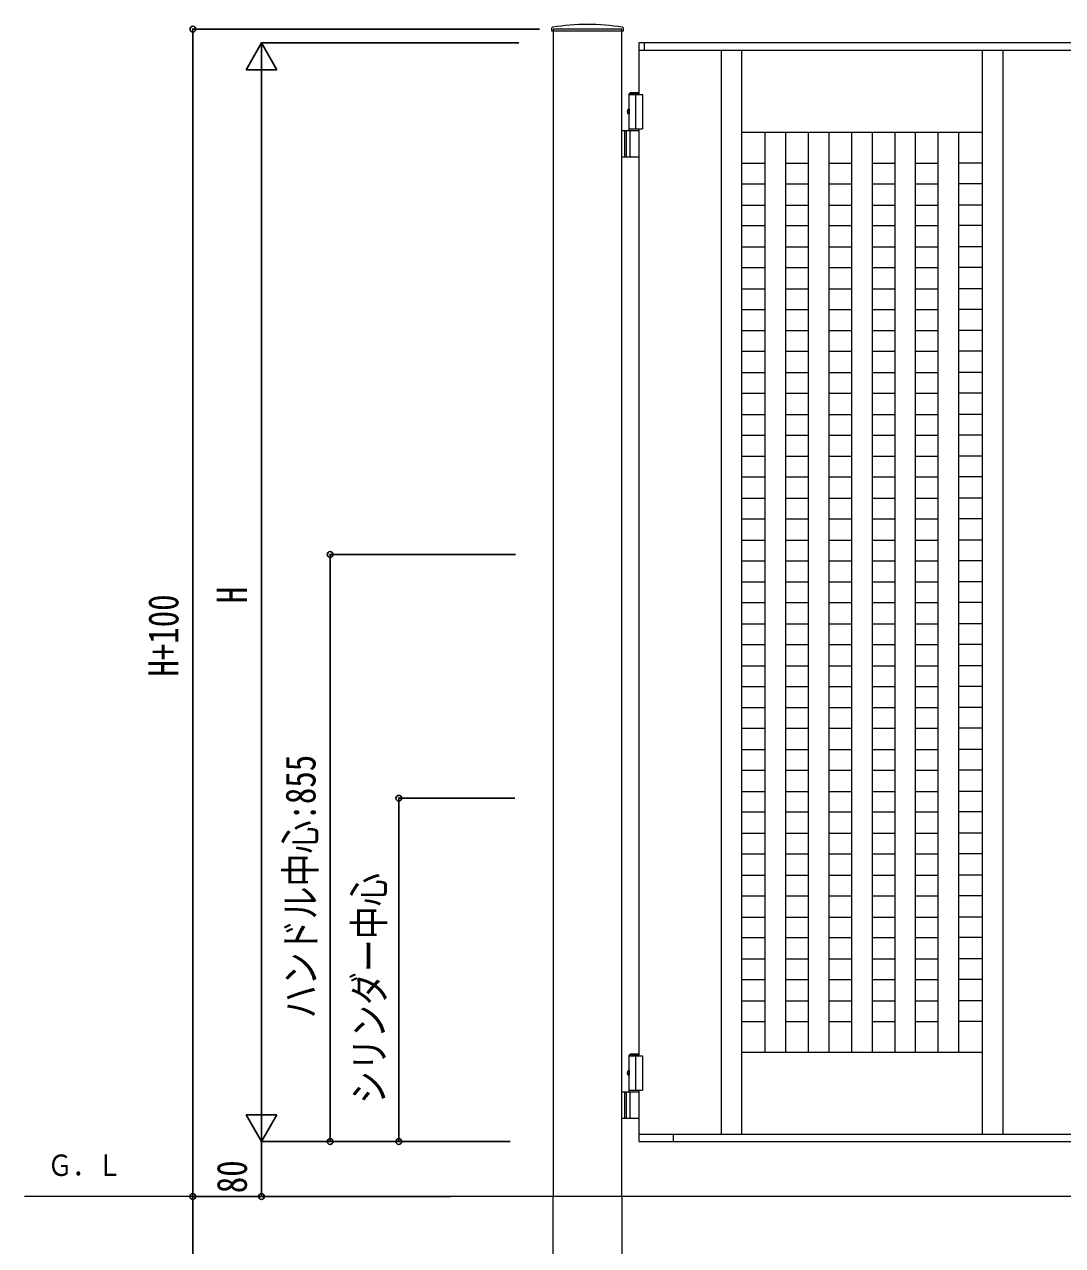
# Model space of a CAD drawing. Units: millimetres, scale not verified. Extents: x -4205 to 4205, y -2970 to 2970.
# Drawn here: x -1703 to -191, y -299 to 1479 of the extents above; entities that cross this region are included whole.
import ezdxf
from ezdxf.enums import TextEntityAlignment as Align

# ---------------------------------------------------------------- set-up
doc = ezdxf.new("R2010")
doc.units = ezdxf.units.MM
doc.header["$LTSCALE"] = 10
doc.layers.add('0-2_USER1', color=3, linetype='Continuous')
doc.layers.add('0-5_YKK_D', color=6, linetype='Continuous')
doc.layers.add('0-4_YKK_A1', color=4, linetype='Continuous', lineweight=18)
doc.styles.add('ＭＳ ゴシック', font='')
doc.styles.get('ＭＳ ゴシック').set_extended_font_data('MS Gothic')

msp = doc.modelspace()

# ---------------------------------------------------------------- linework, layer by layer
at = {"layer": '0-4_YKK_A1'}
for p, q in [((-935.13, 1469.33), (-934.87, 1474.3)), ((-934.13, 1469.33), (-935.13, 1469.33)), ((-831.83, 1469.33), (-934.13, 1469.33)), ((-832.98, 1472.33), (-932.98, 1472.33)), ((-932.98, 1472.33), (-932.98, 1469.33)), ((-932.98, 1469.33), (-932.98, -227.67)), ((-832.98, 1469.33), (-832.98, 1472.33)), ((-832.98, -227.67), (-832.98, 1469.33)), ((-807.98, 1452.33), (-807.98, 1377.32)), ((-7.98, 1452.33), (-807.98, 1452.33)), ((-7.98, 1441.33), (-807.98, 1441.33)), ((-800.68, 1452.33), (-800.68, 1441.33)), ((-687.98, -136.67), (-687.98, 1441.33)), ((-657.98, -136.67), (-657.98, 1441.33)), ((-307.98, 1441.33), (-307.98, -136.67)), ((-277.98, 1441.33), (-277.98, -136.67)), ((-820.48, 1380.33), (-822.48, 1378.33)), ((-822.48, 1324.33), (-822.48, 1378.33)), ((-822.48, 1378.33), (-807.98, 1378.33)), ((-820.48, 1380.33), (-807.98, 1380.33)), ((-812.98, 1377.33), (-812.98, 1327.33)), ((-822.48, 1355.83), (-823.89, 1355.45)), ((-807.98, 1324.33), (-832.98, 1324.33)), ((-828.98, 1324.33), (-828.98, 1286.33)), ((-826.48, 1324.33), (-826.48, 1286.33)), ((-822.48, 1327.33), (-802.98, 1327.33)), ((-820.79, 1287.83), (-820.79, 1322.83)), ((-807.98, 1327.33), (-807.98, -22.68)), ((-657.98, 1322.33), (-307.98, 1322.33)), ((-623.98, -17.67), (-623.98, 1322.33)), ((-593.98, -17.67), (-593.98, 1322.33)), ((-560.98, -17.67), (-560.98, 1322.33)), ((-530.98, -17.67), (-530.98, 1322.33)), ((-497.98, -17.67), (-497.98, 1322.33)), ((-467.98, -17.67), (-467.98, 1322.33)), ((-434.98, -17.67), (-434.98, 1322.33)), ((-404.98, -17.67), (-404.98, 1322.33)), ((-371.98, -17.67), (-371.98, 1322.33)), ((-341.98, -17.67), (-341.98, 1322.33)), ((-832.98, 1286.33), (-807.98, 1286.33)), ((-657.98, 1277.33), (-623.98, 1277.33)), ((-593.98, 1277.33), (-560.98, 1277.33)), ((-530.98, 1277.33), (-497.98, 1277.33)), ((-467.98, 1277.33), (-434.98, 1277.33)), ((-404.98, 1277.33), (-371.98, 1277.33)), ((-307.98, 1277.33), (-341.98, 1277.33)), ((-657.98, 1247.33), (-623.98, 1247.33)), ((-593.98, 1247.33), (-560.98, 1247.33)), ((-530.98, 1247.33), (-497.98, 1247.33)), ((-467.98, 1247.33), (-434.98, 1247.33)), ((-404.98, 1247.33), (-371.98, 1247.33)), ((-307.98, 1247.33), (-341.98, 1247.33)), ((-657.98, 1216.33), (-623.98, 1216.33)), ((-593.98, 1216.33), (-560.98, 1216.33)), ((-530.98, 1216.33), (-497.98, 1216.33)), ((-467.98, 1216.33), (-434.98, 1216.33)), ((-404.98, 1216.33), (-371.98, 1216.33)), ((-307.98, 1216.33), (-341.98, 1216.33)), ((-657.98, 1186.33), (-623.98, 1186.33)), ((-593.98, 1186.33), (-560.98, 1186.33)), ((-530.98, 1186.33), (-497.98, 1186.33)), ((-467.98, 1186.33), (-434.98, 1186.33)), ((-404.98, 1186.33), (-371.98, 1186.33)), ((-307.98, 1186.33), (-341.98, 1186.33)), ((-657.98, 1155.33), (-623.98, 1155.33)), ((-593.98, 1155.33), (-560.98, 1155.33)), ((-530.98, 1155.33), (-497.98, 1155.33)), ((-467.98, 1155.33), (-434.98, 1155.33)), ((-404.98, 1155.33), (-371.98, 1155.33)), ((-307.98, 1155.33), (-341.98, 1155.33)), ((-657.98, 1125.33), (-623.98, 1125.33)), ((-593.98, 1125.33), (-560.98, 1125.33)), ((-530.98, 1125.33), (-497.98, 1125.33)), ((-467.98, 1125.33), (-434.98, 1125.33)), ((-404.98, 1125.33), (-371.98, 1125.33)), ((-307.98, 1125.33), (-341.98, 1125.33)), ((-657.98, 1094.33), (-623.98, 1094.33)), ((-593.98, 1094.33), (-560.98, 1094.33)), ((-530.98, 1094.33), (-497.98, 1094.33)), ((-467.98, 1094.33), (-434.98, 1094.33)), ((-404.98, 1094.33), (-371.98, 1094.33)), ((-307.98, 1094.33), (-341.98, 1094.33)), ((-657.98, 1064.33), (-623.98, 1064.33)), ((-593.98, 1064.33), (-560.98, 1064.33)), ((-530.98, 1064.33), (-497.98, 1064.33)), ((-467.98, 1064.33), (-434.98, 1064.33)), ((-404.98, 1064.33), (-371.98, 1064.33)), ((-307.98, 1064.33), (-341.98, 1064.33)), ((-657.98, 1033.33), (-623.98, 1033.33)), ((-593.98, 1033.33), (-560.98, 1033.33)), ((-530.98, 1033.33), (-497.98, 1033.33)), ((-467.98, 1033.33), (-434.98, 1033.33)), ((-404.98, 1033.33), (-371.98, 1033.33)), ((-307.98, 1033.33), (-341.98, 1033.33)), ((-657.98, 1003.33), (-623.98, 1003.33)), ((-593.98, 1003.33), (-560.98, 1003.33)), ((-530.98, 1003.33), (-497.98, 1003.33)), ((-467.98, 1003.33), (-434.98, 1003.33)), ((-404.98, 1003.33), (-371.98, 1003.33)), ((-307.98, 1003.33), (-341.98, 1003.33)), ((-657.98, 972.33), (-623.98, 972.33)), ((-593.98, 972.33), (-560.98, 972.33)), ((-530.98, 972.33), (-497.98, 972.33)), ((-467.98, 972.33), (-434.98, 972.33)), ((-404.98, 972.33), (-371.98, 972.33)), ((-307.98, 972.33), (-341.98, 972.33)), ((-657.98, 942.33), (-623.98, 942.33)), ((-593.98, 942.33), (-560.98, 942.33)), ((-530.98, 942.33), (-497.98, 942.33)), ((-467.98, 942.33), (-434.98, 942.33)), ((-404.98, 942.33), (-371.98, 942.33)), ((-307.98, 942.33), (-341.98, 942.33)), ((-657.98, 911.33), (-623.98, 911.33)), ((-593.98, 911.33), (-560.98, 911.33)), ((-530.98, 911.33), (-497.98, 911.33)), ((-467.98, 911.33), (-434.98, 911.33)), ((-404.98, 911.33), (-371.98, 911.33)), ((-307.98, 911.33), (-341.98, 911.33)), ((-657.98, 881.33), (-623.98, 881.33)), ((-593.98, 881.33), (-560.98, 881.33)), ((-530.98, 881.33), (-497.98, 881.33)), ((-467.98, 881.33), (-434.98, 881.33)), ((-404.98, 881.33), (-371.98, 881.33)), ((-307.98, 881.33), (-341.98, 881.33)), ((-657.98, 850.33), (-623.98, 850.33)), ((-593.98, 850.33), (-560.98, 850.33)), ((-530.98, 850.33), (-497.98, 850.33)), ((-467.98, 850.33), (-434.98, 850.33)), ((-404.98, 850.33), (-371.98, 850.33)), ((-307.98, 850.33), (-341.98, 850.33)), ((-657.98, 820.33), (-623.98, 820.33)), ((-593.98, 820.33), (-560.98, 820.33)), ((-530.98, 820.33), (-497.98, 820.33)), ((-467.98, 820.33), (-434.98, 820.33)), ((-404.98, 820.33), (-371.98, 820.33)), ((-307.98, 820.33), (-341.98, 820.33)), ((-657.98, 789.33), (-623.98, 789.33)), ((-593.98, 789.33), (-560.98, 789.33)), ((-530.98, 789.33), (-497.98, 789.33)), ((-467.98, 789.33), (-434.98, 789.33)), ((-404.98, 789.33), (-371.98, 789.33)), ((-307.98, 789.33), (-341.98, 789.33)), ((-657.98, 759.33), (-623.98, 759.33)), ((-593.98, 759.33), (-560.98, 759.33)), ((-530.98, 759.33), (-497.98, 759.33)), ((-467.98, 759.33), (-434.98, 759.33)), ((-404.98, 759.33), (-371.98, 759.33)), ((-307.98, 759.33), (-341.98, 759.33)), ((-657.98, 728.33), (-623.98, 728.33)), ((-593.98, 728.33), (-560.98, 728.33)), ((-530.98, 728.33), (-497.98, 728.33)), ((-467.98, 728.33), (-434.98, 728.33)), ((-404.98, 728.33), (-371.98, 728.33)), ((-307.98, 728.33), (-341.98, 728.33)), ((-657.98, 698.33), (-623.98, 698.33)), ((-593.98, 698.33), (-560.98, 698.33)), ((-530.98, 698.33), (-497.98, 698.33)), ((-467.98, 698.33), (-434.98, 698.33)), ((-404.98, 698.33), (-371.98, 698.33)), ((-307.98, 698.33), (-341.98, 698.33)), ((-657.98, 667.33), (-623.98, 667.33)), ((-593.98, 667.33), (-560.98, 667.33)), ((-530.98, 667.33), (-497.98, 667.33)), ((-467.98, 667.33), (-434.98, 667.33)), ((-404.98, 667.33), (-371.98, 667.33)), ((-307.98, 667.33), (-341.98, 667.33)), ((-657.98, 637.33), (-623.98, 637.33)), ((-593.98, 637.33), (-560.98, 637.33)), ((-530.98, 637.33), (-497.98, 637.33)), ((-467.98, 637.33), (-434.98, 637.33)), ((-404.98, 637.33), (-371.98, 637.33)), ((-307.98, 637.33), (-341.98, 637.33)), ((-657.98, 606.33), (-623.98, 606.33)), ((-593.98, 606.33), (-560.98, 606.33)), ((-530.98, 606.33), (-497.98, 606.33)), ((-467.98, 606.33), (-434.98, 606.33)), ((-404.98, 606.33), (-371.98, 606.33)), ((-307.98, 606.33), (-341.98, 606.33)), ((-657.98, 576.33), (-623.98, 576.33)), ((-593.98, 576.33), (-560.98, 576.33)), ((-530.98, 576.33), (-497.98, 576.33)), ((-467.98, 576.33), (-434.98, 576.33)), ((-404.98, 576.33), (-371.98, 576.33)), ((-307.98, 576.33), (-341.98, 576.33)), ((-657.98, 545.33), (-623.98, 545.33)), ((-593.98, 545.33), (-560.98, 545.33)), ((-530.98, 545.33), (-497.98, 545.33)), ((-467.98, 545.33), (-434.98, 545.33)), ((-404.98, 545.33), (-371.98, 545.33)), ((-307.98, 545.33), (-341.98, 545.33)), ((-657.98, 515.33), (-623.98, 515.33)), ((-593.98, 515.33), (-560.98, 515.33)), ((-530.98, 515.33), (-497.98, 515.33)), ((-467.98, 515.33), (-434.98, 515.33)), ((-404.98, 515.33), (-371.98, 515.33)), ((-307.98, 515.33), (-341.98, 515.33)), ((-657.98, 484.33), (-623.98, 484.33)), ((-593.98, 484.33), (-560.98, 484.33)), ((-530.98, 484.33), (-497.98, 484.33)), ((-467.98, 484.33), (-434.98, 484.33)), ((-404.98, 484.33), (-371.98, 484.33)), ((-307.98, 484.33), (-341.98, 484.33)), ((-657.98, 454.33), (-623.98, 454.33)), ((-593.98, 454.33), (-560.98, 454.33)), ((-530.98, 454.33), (-497.98, 454.33)), ((-467.98, 454.33), (-434.98, 454.33)), ((-404.98, 454.33), (-371.98, 454.33)), ((-307.98, 454.33), (-341.98, 454.33)), ((-657.98, 423.33), (-623.98, 423.33)), ((-593.98, 423.33), (-560.98, 423.33)), ((-530.98, 423.33), (-497.98, 423.33)), ((-467.98, 423.33), (-434.98, 423.33)), ((-404.98, 423.33), (-371.98, 423.33)), ((-307.98, 423.33), (-341.98, 423.33)), ((-657.98, 393.33), (-623.98, 393.33)), ((-593.98, 393.33), (-560.98, 393.33)), ((-530.98, 393.33), (-497.98, 393.33)), ((-467.98, 393.33), (-434.98, 393.33)), ((-404.98, 393.33), (-371.98, 393.33)), ((-307.98, 393.33), (-341.98, 393.33)), ((-657.98, 362.33), (-623.98, 362.33)), ((-593.98, 362.33), (-560.98, 362.33)), ((-530.98, 362.33), (-497.98, 362.33)), ((-467.98, 362.33), (-434.98, 362.33)), ((-404.98, 362.33), (-371.98, 362.33)), ((-307.98, 362.33), (-341.98, 362.33)), ((-657.98, 332.33), (-623.98, 332.33)), ((-593.98, 332.33), (-560.98, 332.33)), ((-530.98, 332.33), (-497.98, 332.33)), ((-467.98, 332.33), (-434.98, 332.33)), ((-404.98, 332.33), (-371.98, 332.33)), ((-307.98, 332.33), (-341.98, 332.33)), ((-657.98, 301.33), (-623.98, 301.33)), ((-593.98, 301.33), (-560.98, 301.33)), ((-530.98, 301.33), (-497.98, 301.33)), ((-467.98, 301.33), (-434.98, 301.33)), ((-404.98, 301.33), (-371.98, 301.33)), ((-307.98, 301.33), (-341.98, 301.33)), ((-657.98, 271.33), (-623.98, 271.33)), ((-593.98, 271.33), (-560.98, 271.33)), ((-530.98, 271.33), (-497.98, 271.33)), ((-467.98, 271.33), (-434.98, 271.33)), ((-404.98, 271.33), (-371.98, 271.33)), ((-307.98, 271.33), (-341.98, 271.33)), ((-657.98, 240.33), (-623.98, 240.33)), ((-593.98, 240.33), (-560.98, 240.33)), ((-530.98, 240.33), (-497.98, 240.33)), ((-467.98, 240.33), (-434.98, 240.33)), ((-404.98, 240.33), (-371.98, 240.33)), ((-307.98, 240.33), (-341.98, 240.33)), ((-657.98, 210.33), (-623.98, 210.33)), ((-593.98, 210.33), (-560.98, 210.33)), ((-530.98, 210.33), (-497.98, 210.33)), ((-467.98, 210.33), (-434.98, 210.33)), ((-404.98, 210.33), (-371.98, 210.33)), ((-307.98, 210.33), (-341.98, 210.33)), ((-657.98, 179.33), (-623.98, 179.33)), ((-593.98, 179.33), (-560.98, 179.33)), ((-530.98, 179.33), (-497.98, 179.33)), ((-467.98, 179.33), (-434.98, 179.33)), ((-404.98, 179.33), (-371.98, 179.33)), ((-307.98, 179.33), (-341.98, 179.33)), ((-657.98, 149.33), (-623.98, 149.33)), ((-593.98, 149.33), (-560.98, 149.33)), ((-530.98, 149.33), (-497.98, 149.33)), ((-467.98, 149.33), (-434.98, 149.33)), ((-404.98, 149.33), (-371.98, 149.33)), ((-307.98, 149.33), (-341.98, 149.33)), ((-657.98, 118.33), (-623.98, 118.33)), ((-593.98, 118.33), (-560.98, 118.33)), ((-530.98, 118.33), (-497.98, 118.33)), ((-467.98, 118.33), (-434.98, 118.33)), ((-404.98, 118.33), (-371.98, 118.33)), ((-307.98, 118.33), (-341.98, 118.33)), ((-657.98, 88.33), (-623.98, 88.33)), ((-593.98, 88.33), (-560.98, 88.33)), ((-530.98, 88.33), (-497.98, 88.33)), ((-467.98, 88.33), (-434.98, 88.33)), ((-404.98, 88.33), (-371.98, 88.33)), ((-307.98, 88.33), (-341.98, 88.33)), ((-657.98, 57.33), (-623.98, 57.33)), ((-593.98, 57.33), (-560.98, 57.33)), ((-530.98, 57.33), (-497.98, 57.33)), ((-467.98, 57.33), (-434.98, 57.33)), ((-404.98, 57.33), (-371.98, 57.33)), ((-307.98, 57.33), (-341.98, 57.33)), ((-657.98, 27.33), (-623.98, 27.33)), ((-593.98, 27.33), (-560.98, 27.33)), ((-530.98, 27.33), (-497.98, 27.33)), ((-467.98, 27.33), (-434.98, 27.33)), ((-404.98, 27.33), (-371.98, 27.33)), ((-307.98, 27.33), (-341.98, 27.33)), ((-657.98, -17.67), (-307.98, -17.67)), ((-820.48, -19.67), (-822.48, -21.67)), ((-822.48, -75.67), (-822.48, -21.67)), ((-822.48, -21.67), (-807.98, -21.67)), ((-820.48, -19.67), (-807.98, -19.67)), ((-812.98, -22.67), (-812.98, -72.67)), ((-822.48, -44.17), (-823.89, -44.55)), ((-807.98, -75.67), (-832.98, -75.67)), ((-828.98, -75.67), (-828.98, -113.67)), ((-826.48, -75.67), (-826.48, -113.67)), ((-822.48, -72.67), (-802.98, -72.67)), ((-820.79, -112.17), (-820.79, -77.17)), ((-807.98, -72.67), (-807.98, -147.67)), ((-832.98, -113.67), (-807.98, -113.67)), ((-807.98, -136.67), (-7.98, -136.67)), ((-757.48, -147.67), (-757.48, -136.67)), ((-807.98, -147.67), (-7.98, -147.67)), ((1237.16, -227.67), (-1703.34, -227.67)), ((-832.98, -227.67), (-832.98, -777.66))]:
    msp.add_line(p, q, dxfattribs=at)
for points in [[(-831.09, 1474.3), (-830.83, 1469.33), (-831.83, 1469.33)], [(-822.48, 1377.33), (-802.98, 1377.33), (-802.98, 1327.33)], [(-824.83, 1354.43), (-822.88, 1353.48), (-822.27, 1352.33)], [(-824.83, 1350.23), (-822.88, 1351.18), (-822.27, 1352.33)], [(-822.48, 1355.83), (-822.48, 1348.83), (-823.89, 1349.21)], [(-822.48, -22.67), (-802.98, -22.67), (-802.98, -72.67)], [(-824.83, -45.57), (-822.88, -46.52), (-822.27, -47.67)], [(-824.83, -49.77), (-822.88, -48.82), (-822.27, -47.67)], [(-822.48, -44.17), (-822.48, -51.17), (-823.89, -50.79)], [(-832.98, -777.66), (-932.98, -777.66), (-932.98, -227.67)]]:
    msp.add_lwpolyline(points, dxfattribs=at)
for centre, radius, start, end in [((-882.98, 1159.33), 320, 90, 99.1798), ((-882.98, 1159.33), 320, 80.8202, 90), ((-933.87, 1474.24), 1, 99.1798, 177), ((-832.09, 1474.24), 1, 3, 80.8202), ((-816.08, 1352.33), 9, 165.9647, 194.0353), ((-823.55, 1354.2), 1.3, 105, 165.9647), ((-823.55, 1350.46), 1.3, 194.0353, 255), ((-819.29, 1322.83), 1.5, 90, 180), ((-819.29, 1287.83), 1.5, 180, 270), ((-816.08, -47.67), 9, 165.9647, 194.0353), ((-823.55, -45.8), 1.3, 105, 165.9647), ((-823.55, -49.54), 1.3, 194.0353, 255), ((-819.29, -77.17), 1.5, 90, 180), ((-819.29, -112.17), 1.5, 180, 270)]:
    msp.add_arc(centre, radius, start, end, dxfattribs=at)
at = {"layer": '0-5_YKK_D'}
for p, q in [((-952.98, 1472.33), (-1458.83, 1472.33)), ((-1457.83, 1472.33), (-1457.83, -227.67)), ((-1358, 1452.33), (-1380.5, 1413.36)), ((-982.98, 1452.33), (-1359, 1452.33)), ((-1358, 1452.33), (-1335.5, 1413.36)), ((-1358, 1452.33), (-1358, 1374.39)), ((-1380.5, 1413.36), (-1335.5, 1413.36)), ((-1358, 1407.33), (-1358, -102.67)), ((-988.06, 707.33), (-1259, 707.33)), ((-1258, 707.33), (-1258, -147.67)), ((-988.95, 352.33), (-1159, 352.33)), ((-1158, 352.33), (-1158, -147.67)), ((-1358, -147.67), (-1358, -69.73)), ((-1358, -147.67), (-1380.5, -108.7)), ((-1335.5, -108.7), (-1380.5, -108.7)), ((-1358, -147.67), (-1335.5, -108.7)), ((-995.47, -147.67), (-1359, -147.67)), ((-995.47, -147.67), (-1359, -147.67)), ((-1358, -147.67), (-1358, -227.67)), ((-995.47, -147.67), (-1259, -147.67)), ((-995.47, -147.67), (-1159, -147.67)), ((-1402.16, -227.67), (-1458.83, -227.67)), ((-1082.62, -227.67), (-1458.83, -227.67)), ((-1252.98, -227.67), (-1359, -227.67))]:
    msp.add_line(p, q, dxfattribs=at)
msp.add_lwpolyline([(-1457.83, -227.67), (-1457.83, -327.67), (-1457.83, -1480.67)], dxfattribs=at)
for centre in [(-1457.83, 1472.33), (-1258, 707.33), (-1158, 352.33), (-1258, -147.67), (-1158, -147.67), (-1457.83, -227.67), (-1457.83, -227.67), (-1358, -227.67)]:
    msp.add_circle(centre, 4.25, dxfattribs=at)

# ---------------------------------------------------------------- texts
at = {"layer": '0-2_USER1', "style": 'ＭＳ ゴシック', "width": 0.85}
msp.add_text('Ｇ．Ｌ', height=31.16, dxfattribs=at).set_placement((-1669.55, -207.03), align=Align.BOTTOM_LEFT)
at = {"layer": '0-5_YKK_D', "style": 'ＭＳ ゴシック', "width": 0.8}
for s, p in [('H+100', (-1465.83, 529.53)), ('H', (-1366, 636.33)), ('ハンドル中心:855', (-1266, 31.83)), ('シリンダー中心', (-1166, -92.87)), ('80', (-1366, -222.87))]:
    msp.add_text(s, height=43.99, rotation=90, dxfattribs=at).set_placement(p, align=Align.BOTTOM_LEFT)

doc.saveas('drawing.dxf')
